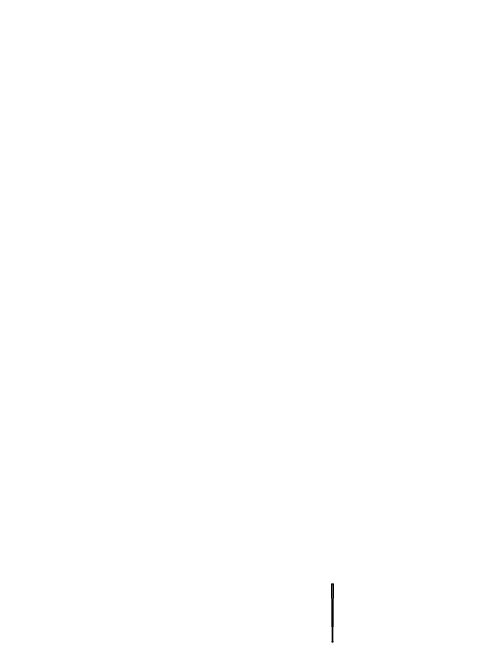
# Model space of a CAD drawing. Header units: inches. Extents: x 0 to 114300, y 0 to 114300.
# Drawn here: x 78997 to 81356, y 32149 to 35286 of the extents above; entities that cross this region are included whole.
import ezdxf

# ---------------------------------------------------------------- set-up
doc = ezdxf.new("R2010")
doc.units = ezdxf.units.IN
doc.header["$MEASUREMENT"] = 0

msp = doc.modelspace()

# ---------------------------------------------------------------- hatches: boundary and pattern name
h = msp.add_hatch()
h.set_pattern_fill('ANSI31', color=256, scale=100)
h.set_pattern_definition([(45, (-3636.992, -6350), (-8.8388348, 8.8388348), [])])
h.paths.add_polyline_path([(114300, 0), (0, 0), (0, 114300), (114300, 114300)])
edge = h.paths.add_edge_path(flags=16)
edge.add_arc((57150, 57150), 50800, 288.35844, 529.79531, ccw=False)
edge.add_line((73150, 8935.5), (41150, 8935.5))
edge.add_arc((57150, 57150), 50800, 190.20469, 251.64156, ccw=False)
edge.add_arc((57150, 57150), 50800, 169.79531, 190.20469, ccw=False)

# ---------------------------------------------------------------- linework, layer by layer
for p, q in [((80585.4, 32440.1), (80588.9, 32153.7)), ((80585.4, 32440.1), (80595.4, 32440.1)), ((80591.9, 32153.7), (80595.4, 32440.1)), ((80588.9, 32150.7), (80588.9, 32153.7)), ((80591.9, 32150.7), (80588.9, 32150.7)), ((80591.9, 32153.7), (80591.9, 32150.7))]:
    msp.add_line(p, q)

doc.saveas('drawing.dxf')
